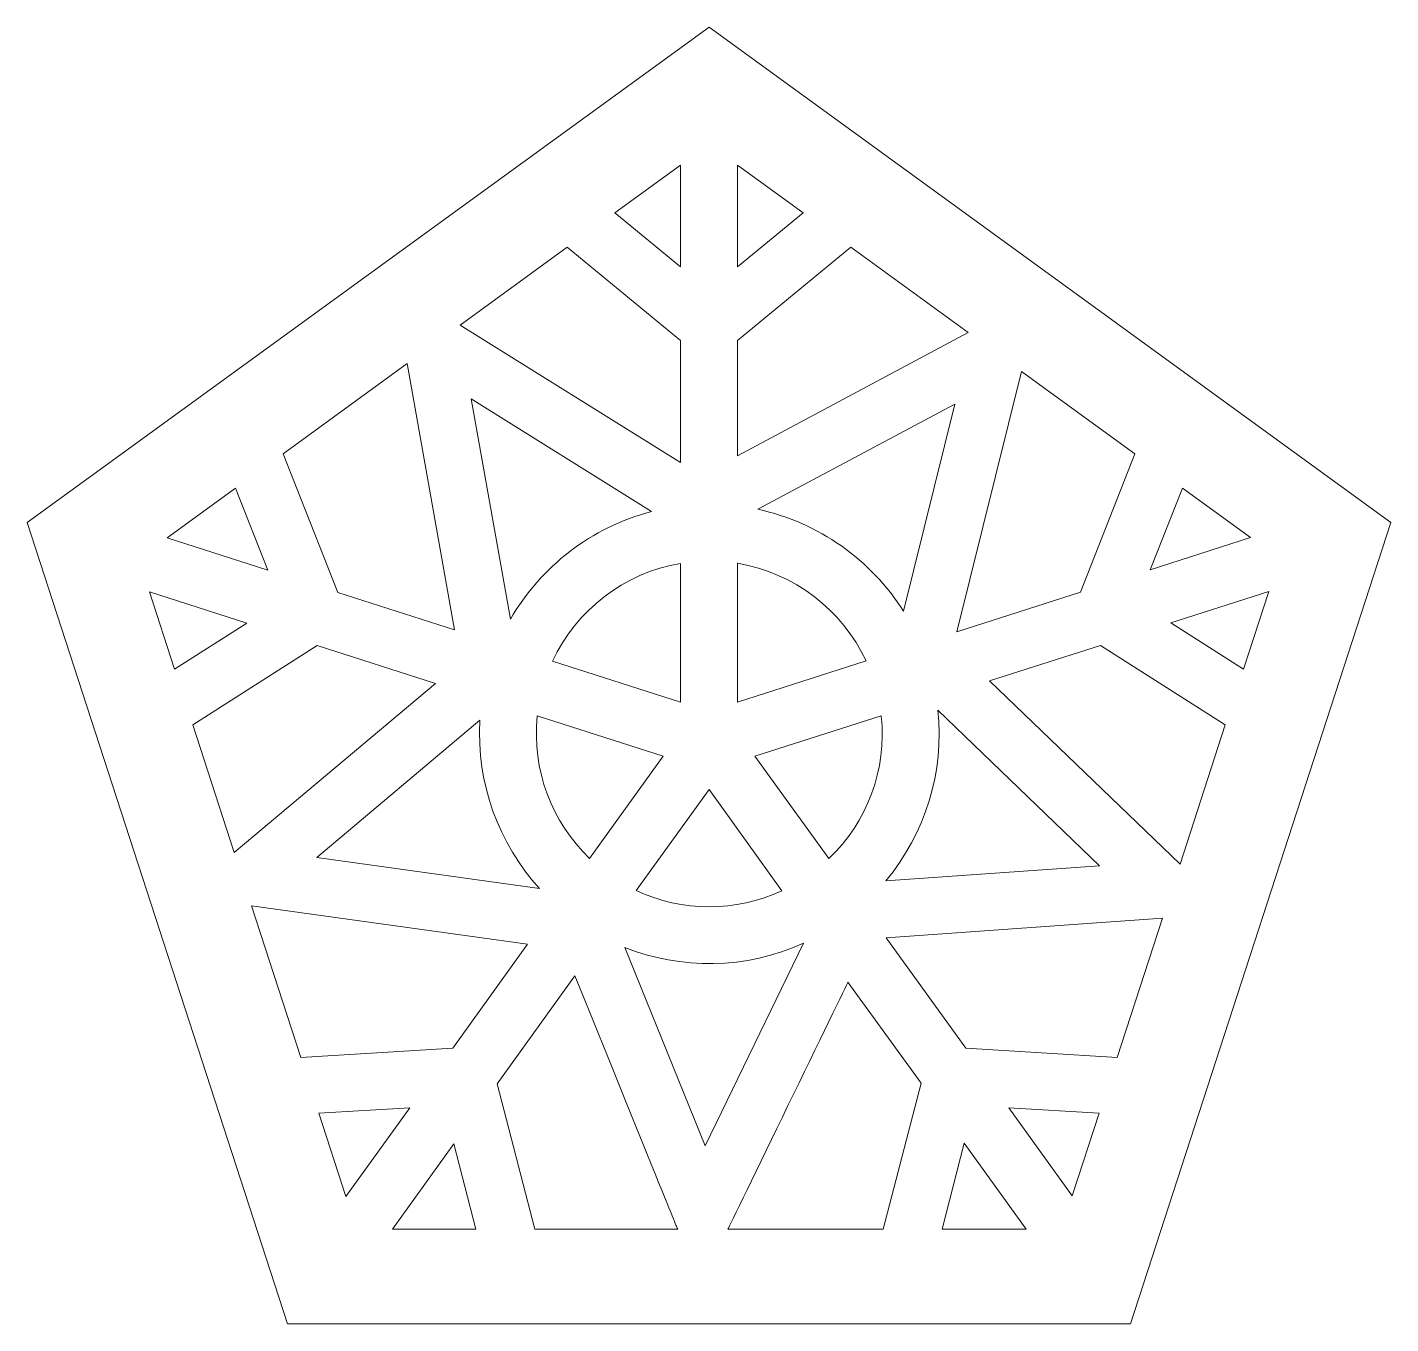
# Model space of a CAD drawing. Header units: inches. Extents: x 0.05 to 4.05, y 0.15 to 3.95.
import ezdxf

# ---------------------------------------------------------------- set-up
doc = ezdxf.new("R2010")
doc.units = ezdxf.units.IN
doc.header["$MEASUREMENT"] = 0
doc.layers.add('_U+0421_U+043B_U+043E_U+0439 1', color=7, linetype='Continuous')

msp = doc.modelspace()

# ---------------------------------------------------------------- linework, layer by layer
at = {"layer": '_U+0421_U+043B_U+043E_U+0439 1', "color": 12, "lineweight": 9, "true_color": 0xe30613}
for points in [[(2.05, 3.951), (0.0511, 2.4988), (0.8146, 0.149), (3.2854, 0.149), (4.0489, 2.4988), (2.05, 3.951)], [(1.9667, 3.5471), (1.9667, 3.2481), (1.7738, 3.407), (1.9667, 3.5471)], [(2.1333, 3.5471), (2.3262, 3.407), (2.1333, 3.2481), (2.1333, 3.5471)], [(1.6345, 3.3058), (1.9667, 3.0321), (1.9667, 2.6742), (1.3202, 3.0774), (1.6345, 3.3058)], [(2.1333, 3.0321), (2.4655, 3.3058), (2.8098, 3.0556), (2.1333, 2.6945), (2.1333, 3.0321)], [(1.1647, 2.9645), (1.3037, 2.184), (0.9614, 2.2936), (0.8012, 2.7003), (1.1647, 2.9645)], [(3.2989, 2.7003), (3.139, 2.2945), (2.7769, 2.1783), (2.9666, 2.9418), (3.2989, 2.7003)], [(0.6619, 2.5992), (0.7564, 2.3592), (0.4615, 2.4536), (0.6619, 2.5992)], [(3.4381, 2.5992), (3.6375, 2.4543), (3.344, 2.3602), (3.4381, 2.5992)], [(0.4093, 2.2953), (0.6952, 2.2038), (0.483, 2.0686), (0.4093, 2.2953)], [(3.4039, 2.2044), (3.6911, 2.2965), (3.617, 2.0686), (3.4039, 2.2044)], [(0.5362, 1.9049), (0.9016, 2.1377), (1.2482, 2.0268), (0.6578, 1.5305), (0.5362, 1.9049)], [(3.4312, 1.4965), (2.8727, 2.034), (3.1976, 2.1382), (3.5638, 1.9049), (3.4312, 1.4965)], [(0.7084, 1.3747), (1.5183, 1.2622), (1.2985, 0.957), (0.853, 0.9298), (0.7084, 1.3747)], [(3.247, 0.9298), (2.8029, 0.9569), (2.5691, 1.2808), (3.3797, 1.3382), (3.247, 0.9298)], [(0.9062, 0.7661), (1.1727, 0.7823), (0.9854, 0.5223), (0.9062, 0.7661)], [(3.1152, 0.5241), (2.9289, 0.7823), (3.1938, 0.7661), (3.1152, 0.5241)], [(1.1219, 0.4267), (1.302, 0.6768), (1.3667, 0.4267), (1.1219, 0.4267)], [(2.7333, 0.4267), (2.7984, 0.6784), (2.98, 0.4267), (2.7333, 0.4267)]]:
    msp.add_lwpolyline(points, dxfattribs=at)
for points, knots in [([(1.4675, 2.2149), (1.4675, 2.2149), (1.3525, 2.8609), (1.3525, 2.8609), (1.3525, 2.8609), (1.8815, 2.5309), (1.8815, 2.5309), (1.705, 2.485), (1.5567, 2.3692), (1.4675, 2.2149)], [0, 0, 0, 0, 1, 1, 1, 2, 2, 2, 3, 3, 3, 3]), ([(2.1929, 2.5374), (2.1929, 2.5374), (2.771, 2.846), (2.771, 2.846), (2.771, 2.846), (2.6202, 2.2387), (2.6202, 2.2387), (2.5249, 2.3888), (2.3721, 2.4988), (2.1929, 2.5374)], [0, 0, 0, 0, 1, 1, 1, 2, 2, 2, 3, 3, 3, 3]), ([(1.9667, 2.3788), (1.9667, 2.3788), (1.9667, 1.9719), (1.9667, 1.9719), (1.9667, 1.9719), (1.5911, 2.0921), (1.5911, 2.0921), (1.6604, 2.2409), (1.7998, 2.3507), (1.9667, 2.3788)], [0, 0, 0, 0, 1, 1, 1, 2, 2, 2, 3, 3, 3, 3]), ([(2.1333, 2.3791), (2.3008, 2.3516), (2.4408, 2.2419), (2.5105, 2.0929), (2.5105, 2.0929), (2.1333, 1.972), (2.1333, 1.972), (2.1333, 1.972), (2.1333, 2.3791), (2.1333, 2.3791)], [0, 0, 0, 0, 1, 1, 1, 2, 2, 2, 3, 3, 3, 3]), ([(1.5466, 1.9313), (1.5466, 1.9313), (1.9153, 1.8133), (1.9153, 1.8133), (1.9153, 1.8133), (1.6996, 1.5138), (1.6996, 1.5138), (1.5886, 1.6207), (1.5303, 1.7728), (1.5466, 1.9313)], [0, 0, 0, 0, 1, 1, 1, 2, 2, 2, 3, 3, 3, 3]), ([(2.4016, 1.513), (2.4016, 1.513), (2.1847, 1.8134), (2.1847, 1.8134), (2.1847, 1.8134), (2.5552, 1.9322), (2.5552, 1.9322), (2.5719, 1.7733), (2.5136, 1.6204), (2.4016, 1.513)], [0, 0, 0, 0, 1, 1, 1, 2, 2, 2, 3, 3, 3, 3]), ([(2.7211, 1.9486), (2.7211, 1.9486), (3.1952, 1.4922), (3.1952, 1.4922), (3.1952, 1.4922), (2.5684, 1.4479), (2.5684, 1.4479), (2.6852, 1.5878), (2.7399, 1.7672), (2.7211, 1.9486)], [0, 0, 0, 0, 1, 1, 1, 2, 2, 2, 3, 3, 3, 3]), ([(1.3785, 1.9186), (1.3676, 1.7325), (1.433, 1.5573), (1.5528, 1.4257), (1.5528, 1.4257), (0.8999, 1.5163), (0.8999, 1.5163), (0.8999, 1.5163), (1.3785, 1.9186), (1.3785, 1.9186)], [0, 0, 0, 0, 1, 1, 1, 2, 2, 2, 3, 3, 3, 3]), ([(2.0501, 1.7152), (2.0501, 1.7152), (2.264, 1.4188), (2.264, 1.4188), (2.1283, 1.3557), (1.9719, 1.3562), (1.8369, 1.4193), (1.8369, 1.4193), (2.0501, 1.7152), (2.0501, 1.7152)], [0, 0, 0, 0, 1, 1, 1, 2, 2, 2, 3, 3, 3, 3]), ([(1.8031, 1.2525), (1.9681, 1.187), (2.1572, 1.1878), (2.3274, 1.2647), (2.3274, 1.2647), (2.0388, 0.6705), (2.0388, 0.6705), (2.0388, 0.6705), (1.8031, 1.2525), (1.8031, 1.2525)], [0, 0, 0, 0, 1, 1, 1, 2, 2, 2, 3, 3, 3, 3]), ([(1.5389, 0.4267), (1.5389, 0.4267), (1.4287, 0.8527), (1.4287, 0.8527), (1.4287, 0.8527), (1.6569, 1.1695), (1.6569, 1.1695), (1.9779, 0.377), (1.954, 0.4351), (1.9584, 0.4267), (1.9584, 0.4267), (1.5389, 0.4267), (1.5389, 0.4267)], [0, 0, 0, 0, 1, 1, 1, 2, 2, 2, 3, 3, 3, 4, 4, 4, 4]), ([(2.5611, 0.4267), (2.5611, 0.4267), (2.1056, 0.4267), (2.1056, 0.4267), (2.1098, 0.4348), (2.4535, 1.1426), (2.4574, 1.1508), (2.4574, 1.1508), (2.6716, 0.854), (2.6716, 0.854), (2.6716, 0.854), (2.5611, 0.4267), (2.5611, 0.4267)], [0, 0, 0, 0, 1, 1, 1, 2, 2, 2, 3, 3, 3, 4, 4, 4, 4])]:
    msp.add_open_spline(points, degree=3, knots=knots, dxfattribs=at)

doc.saveas('drawing.dxf')
